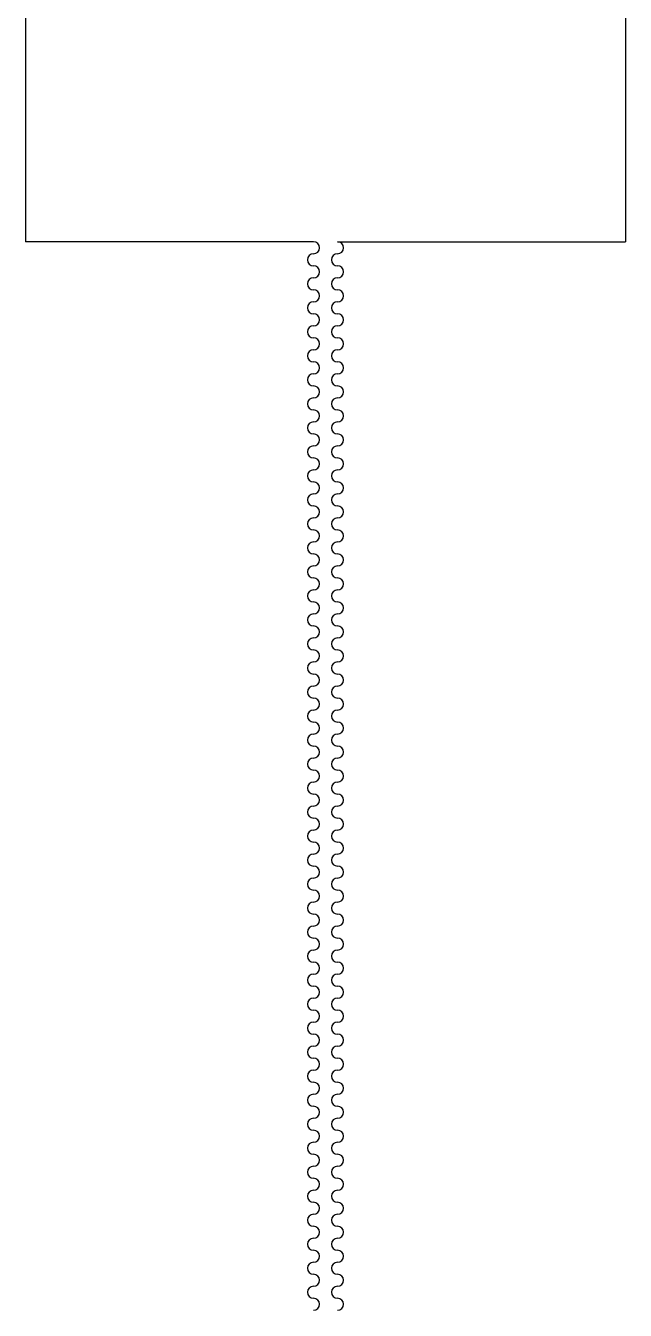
# Model space of a CAD drawing. Extents: x 0 to 40, y 0 to 70.
# Drawn here: x 20.7 to 25.7, y 48.6 to 59.3 of the extents above; entities that cross this region are included whole.
import ezdxf

# ---------------------------------------------------------------- set-up
doc = ezdxf.new("R2010")
doc.units = 0
doc.layers.add('AL_FOIL', color=2, linetype='CONTINUOUS')

msp = doc.modelspace()

# ---------------------------------------------------------------- linework, layer by layer
at = {"layer": 'AL_FOIL'}
for p, q in [((20.7, 67.5), (20.7, 57.5)), ((25.7, 67.5), (25.7, 57.5)), ((23.1, 57.5), (20.7, 57.5)), ((23.3, 57.5), (25.7, 57.5))]:
    msp.add_line(p, q, dxfattribs=at)
for centre, start, end in [((23.1, 57.45), 270, 90), ((23.3, 57.45), 270, 90), ((23.1, 57.35), 90, 270), ((23.3, 57.35), 90, 270), ((23.1, 57.25), 270, 90), ((23.3, 57.25), 270, 90), ((23.1, 57.15), 90, 270), ((23.3, 57.15), 90, 270), ((23.1, 57.05), 270, 90), ((23.3, 57.05), 270, 90), ((23.1, 56.95), 90, 270), ((23.3, 56.95), 90, 270), ((23.1, 56.85), 270, 90), ((23.3, 56.85), 270, 90), ((23.1, 56.75), 90, 270), ((23.3, 56.75), 90, 270), ((23.1, 56.65), 270, 90), ((23.3, 56.65), 270, 90), ((23.1, 56.55), 90, 270), ((23.1, 56.45), 270, 90), ((23.3, 56.55), 90, 270), ((23.3, 56.45), 270, 90), ((23.1, 56.35), 90, 270), ((23.3, 56.35), 90, 270), ((23.1, 56.25), 270, 90), ((23.3, 56.25), 270, 90), ((23.1, 56.15), 90, 270), ((23.3, 56.15), 90, 270), ((23.1, 56.05), 270, 90), ((23.3, 56.05), 270, 90), ((23.1, 55.95), 90, 270), ((23.3, 55.95), 90, 270), ((23.1, 55.85), 270, 90), ((23.3, 55.85), 270, 90), ((23.1, 55.75), 90, 270), ((23.3, 55.75), 90, 270), ((23.1, 55.65), 270, 90), ((23.3, 55.65), 270, 90), ((23.1, 55.55), 90, 270), ((23.3, 55.55), 90, 270), ((23.1, 55.45), 270, 90), ((23.3, 55.45), 270, 90), ((23.1, 55.35), 90, 270), ((23.3, 55.35), 90, 270), ((23.1, 55.25), 270, 90), ((23.3, 55.25), 270, 90), ((23.1, 55.15), 90, 270), ((23.3, 55.15), 90, 270), ((23.1, 54.95), 90, 270), ((23.1, 55.05), 270, 90), ((23.3, 54.95), 90, 270), ((23.3, 55.05), 270, 90), ((23.1, 54.85), 270, 90), ((23.3, 54.85), 270, 90), ((23.1, 54.75), 90, 270), ((23.3, 54.75), 90, 270), ((23.1, 54.65), 270, 90), ((23.3, 54.65), 270, 90), ((23.1, 54.55), 90, 270), ((23.3, 54.55), 90, 270), ((23.1, 54.45), 270, 90), ((23.3, 54.45), 270, 90), ((23.1, 54.35), 90, 270), ((23.3, 54.35), 90, 270), ((23.1, 54.25), 270, 90), ((23.3, 54.25), 270, 90), ((23.1, 54.15), 90, 270), ((23.3, 54.15), 90, 270), ((23.1, 54.05), 270, 90), ((23.3, 54.05), 270, 90), ((23.1, 53.95), 90, 270), ((23.3, 53.95), 90, 270), ((23.1, 53.85), 270, 90), ((23.3, 53.85), 270, 90), ((23.1, 53.75), 90, 270), ((23.3, 53.75), 90, 270), ((23.1, 53.65), 270, 90), ((23.3, 53.65), 270, 90), ((23.1, 53.55), 90, 270), ((23.1, 53.45), 270, 90), ((23.3, 53.55), 90, 270), ((23.3, 53.45), 270, 90), ((23.1, 53.35), 90, 270), ((23.3, 53.35), 90, 270), ((23.1, 53.25), 270, 90), ((23.3, 53.25), 270, 90), ((23.1, 53.15), 90, 270), ((23.3, 53.15), 90, 270), ((23.1, 53.05), 270, 90), ((23.3, 53.05), 270, 90), ((23.1, 52.95), 90, 270), ((23.3, 52.95), 90, 270), ((23.1, 52.85), 270, 90), ((23.3, 52.85), 270, 90), ((23.1, 52.75), 90, 270), ((23.3, 52.75), 90, 270), ((23.1, 52.65), 270, 90), ((23.3, 52.65), 270, 90), ((23.1, 52.55), 90, 270), ((23.3, 52.55), 90, 270), ((23.1, 52.45), 270, 90), ((23.3, 52.45), 270, 90), ((23.1, 52.35), 90, 270), ((23.3, 52.35), 90, 270), ((23.1, 52.25), 270, 90), ((23.3, 52.25), 270, 90), ((23.1, 52.15), 90, 270), ((23.3, 52.15), 90, 270), ((23.1, 52.05), 270, 90), ((23.3, 52.05), 270, 90), ((23.1, 51.95), 90, 270), ((23.1, 51.85), 270, 90), ((23.3, 51.95), 90, 270), ((23.3, 51.85), 270, 90), ((23.1, 51.75), 90, 270), ((23.3, 51.75), 90, 270), ((23.1, 51.65), 270, 90), ((23.3, 51.65), 270, 90), ((23.1, 51.55), 90, 270), ((23.3, 51.55), 90, 270), ((23.1, 51.45), 270, 90), ((23.3, 51.45), 270, 90), ((23.1, 51.35), 90, 270), ((23.3, 51.35), 90, 270), ((23.1, 51.25), 270, 90), ((23.3, 51.25), 270, 90), ((23.1, 51.15), 90, 270), ((23.3, 51.15), 90, 270), ((23.1, 51.05), 270, 90), ((23.3, 51.05), 270, 90), ((23.1, 50.95), 90, 270), ((23.3, 50.95), 90, 270), ((23.1, 50.85), 270, 90), ((23.3, 50.85), 270, 90), ((23.1, 50.75), 90, 270), ((23.3, 50.75), 90, 270), ((23.1, 50.65), 270, 90), ((23.3, 50.65), 270, 90), ((23.1, 50.55), 90, 270), ((23.3, 50.55), 90, 270), ((23.1, 50.35), 90, 270), ((23.1, 50.45), 270, 90), ((23.3, 50.35), 90, 270), ((23.3, 50.45), 270, 90), ((23.1, 50.25), 270, 90), ((23.3, 50.25), 270, 90), ((23.1, 50.15), 90, 270), ((23.3, 50.15), 90, 270), ((23.1, 50.05), 270, 90), ((23.3, 50.05), 270, 90), ((23.1, 49.95), 90, 270), ((23.3, 49.95), 90, 270), ((23.1, 49.85), 270, 90), ((23.3, 49.85), 270, 90), ((23.1, 49.75), 90, 270), ((23.3, 49.75), 90, 270), ((23.1, 49.65), 270, 90), ((23.3, 49.65), 270, 90), ((23.1, 49.55), 90, 270), ((23.3, 49.55), 90, 270), ((23.1, 49.45), 270, 90), ((23.3, 49.45), 270, 90), ((23.1, 49.35), 90, 270), ((23.3, 49.35), 90, 270), ((23.1, 49.25), 270, 90), ((23.3, 49.25), 270, 90), ((23.1, 49.15), 90, 270), ((23.3, 49.15), 90, 270), ((23.1, 49.05), 270, 90), ((23.3, 49.05), 270, 90), ((23.1, 48.95), 90, 270), ((23.1, 48.85), 270, 90), ((23.3, 48.95), 90, 270), ((23.3, 48.85), 270, 90), ((23.1, 48.75), 90, 270), ((23.3, 48.75), 90, 270), ((23.1, 48.65), 270, 90), ((23.3, 48.65), 270, 90)]:
    msp.add_arc(centre, 0.05, start, end, dxfattribs=at)

doc.saveas('drawing.dxf')
